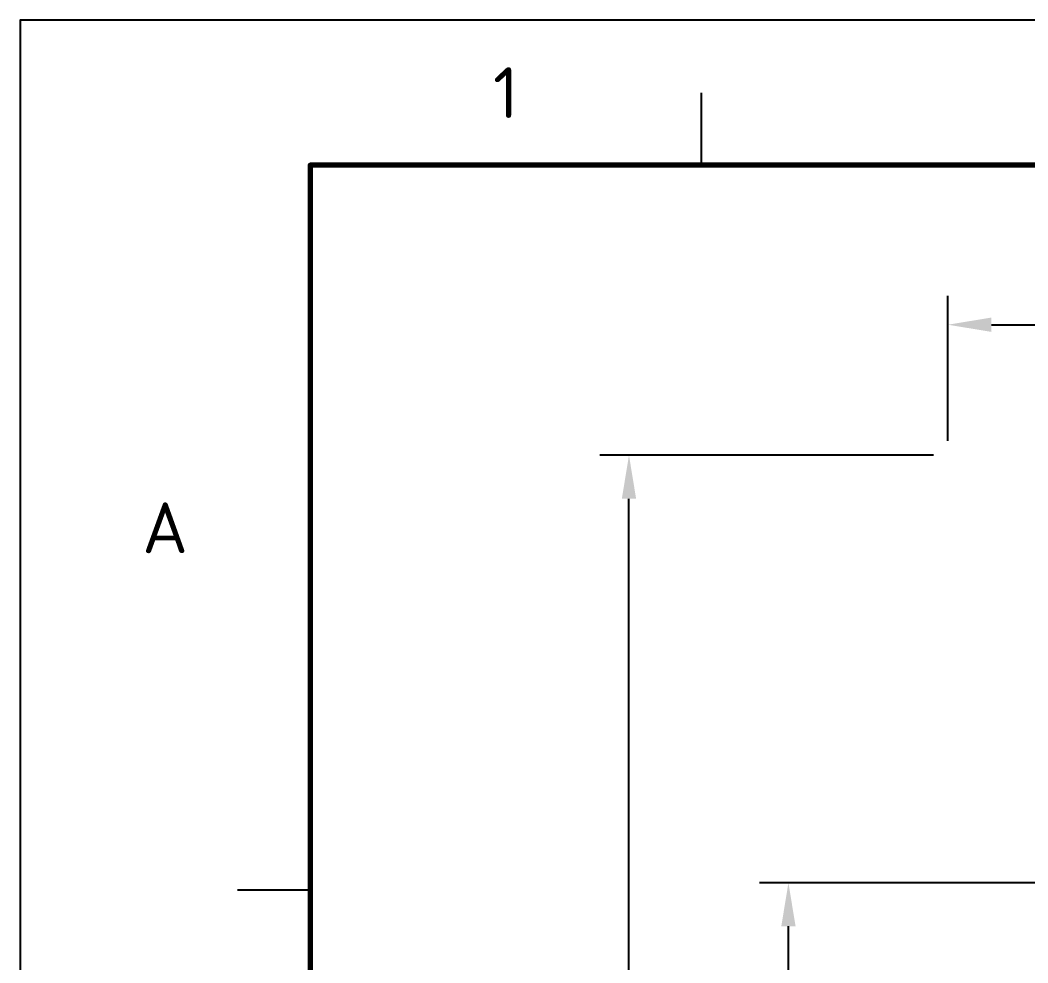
# Model space of a CAD drawing. Header units: millimetres. Extents: x 0 to 594, y 0 to 420.
# Drawn here: x 0 to 69.5, y 355 to 420 of the extents above; entities that cross this region are included whole.
import ezdxf
from ezdxf.enums import TextEntityAlignment as Align

# ---------------------------------------------------------------- set-up
doc = ezdxf.new("R2010")
doc.units = ezdxf.units.MM
for name, color, linetype, lineweight in [('04-COTA', 3, 'CONTINUOUS', 25), ('06-TEXTO', 7, 'CONTINUOUS', 25), ('07-RECUADRO', 7, 'CONTINUOUS', 70), ('08-FINA', 5, 'CONTINUOUS', 25)]:
    doc.layers.add(name, color=color, linetype=linetype, lineweight=lineweight)
doc.styles.add('ISO3098', font='isocpeur.ttf')
doc.dimstyles.new('FLAMA-ISO', dxfattribs={"dimtxt": 3.5, "dimasz": 3, "dimexe": 2, "dimexo": 1, "dimgap": 1, "dimtad": 1, "dimdec": 1, "dimtxsty": 'ISO3098', "dimcen": 2.5, "dimclrd": 3, "dimclre": 3, "dimclrt": 3, "dimazin": 3, "dimtfac": 1, "dimtmove": 0, "dimatfit": 3, "dimlwd": 25, "dimlwe": 25})

msp = doc.modelspace()

# ---------------------------------------------------------------- linework, layer by layer
at = {"layer": '07-RECUADRO'}
msp.add_lwpolyline([(20, 10), (584, 10), (584, 410), (20, 410)], close=True, dxfattribs=at)
at = {"layer": '08-FINA'}
for p, q in [((47, 410), (47, 415)), ((20, 360), (15, 360))]:
    msp.add_line(p, q, dxfattribs=at)
msp.add_lwpolyline([(0, 0), (594, 0), (594, 420), (0, 420)], close=True, dxfattribs=at)

# ---------------------------------------------------------------- texts
at = {"layer": '06-TEXTO', "style": 'ISO3098'}
for s, p in [('1', (33.5, 415)), ('A', (10, 385))]:
    msp.add_text(s, height=3.5, dxfattribs=at).set_placement(p, align=Align.MIDDLE_CENTER)

# ---------------------------------------------------------------- dimensions: what is measured, and where the dimension line sits
at = {"layer": '04-COTA'}
msp.add_linear_dim(base=(64, 399), p1=(64, 390), p2=(127, 390), dimstyle='FLAMA-ISO', override={"dimlfac": 10}, dxfattribs=at).render()
for base, p1, p2 in [((42, 250), (64, 250), (64, 390)), ((53, 250), (76, 250), (92.5, 360.518))]:
    msp.add_linear_dim(base=base, p1=p1, p2=p2, angle=90, dimstyle='FLAMA-ISO', override={"dimlfac": 10}, dxfattribs=at).render()

doc.saveas('drawing.dxf')
